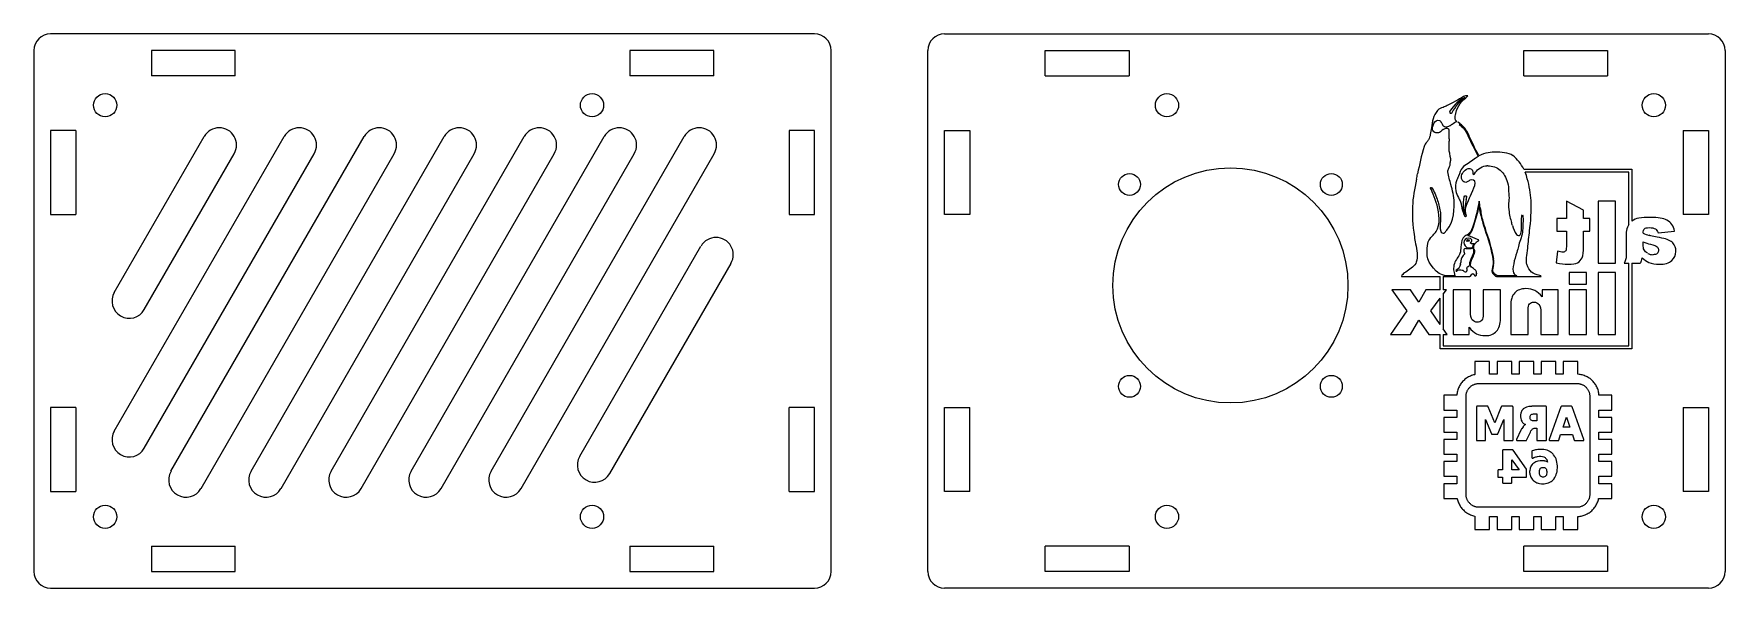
# Model space of a CAD drawing. Header units: millimetres. Extents: x -200 to 8, y -333 to -86.
# Drawn here: x -194 to 7.5, y -333 to -267 of the extents above; entities that cross this region are included whole.
import ezdxf

# ---------------------------------------------------------------- set-up
doc = ezdxf.new("R2010")
doc.units = ezdxf.units.MM
doc.layers.get('0').update_dxf_attribs({"lineweight": 25, "true_color": 0xffffff})
doc.layers.add('ENGRAVE', color=7, linetype='Continuous', true_color=0xffffff)

msp = doc.modelspace()

# ---------------------------------------------------------------- linework, layer by layer
for p, q in [((-101, -267), (-192, -267)), ((-85.5, -267), (5.5, -267)), ((-194, -269), (-194, -331)), ((-170, -269), (-180, -269)), ((-99, -331), (-99, -269)), ((-87.5, -331), (-87.5, -269)), ((-73.5, -269), (-63.5, -269)), ((-16.5, -269), (-6.5, -269)), ((7.5, -269), (7.5, -331)), ((-192, -278.5), (-192, -288.5)), ((-101, -288.5), (-101, -278.5)), ((-85.5, -288.5), (-85.5, -278.5)), ((5.5, -278.5), (5.5, -288.5)), ((-192, -311.5), (-192, -321.5)), ((-101, -321.5), (-101, -311.5)), ((-85.5, -321.5), (-85.5, -311.5)), ((5.5, -311.5), (5.5, -321.5)), ((-180, -331), (-170, -331)), ((-123, -331), (-113, -331)), ((-63.5, -331), (-73.5, -331)), ((-6.5, -331), (-16.5, -331)), ((-192, -333), (-101, -333)), ((5.5, -333), (-85.5, -333))]:
    msp.add_line(p, q)
at = {"lineweight": 5}
for p, q in [((-180, -269), (-180, -272)), ((-170, -272), (-170, -269)), ((-123, -269), (-123, -272)), ((-113, -269), (-123, -269)), ((-113, -272), (-113, -269)), ((-73.5, -272), (-73.5, -269)), ((-63.5, -269), (-63.5, -272)), ((-16.5, -272), (-16.5, -269)), ((-6.5, -269), (-6.5, -272)), ((-170, -272), (-180, -272)), ((-113, -272), (-123, -272)), ((-73.5, -272), (-63.5, -272)), ((-16.5, -272), (-6.5, -272)), ((-189, -278.5), (-192, -278.5)), ((-189, -278.5), (-189, -288.5)), ((-184.42, -297.78), (-173.7, -279.21)), ((-184.42, -314.29), (-164.17, -279.21)), ((-177.66, -319.08), (-154.64, -279.21)), ((-168.12, -319.08), (-145.1, -279.21)), ((-158.59, -319.08), (-135.57, -279.21)), ((-149.06, -319.08), (-126.04, -279.21)), ((-139.53, -319.08), (-116.51, -279.21)), ((-101, -278.5), (-104, -278.5)), ((-104, -278.5), (-104, -288.5)), ((-85.5, -278.5), (-82.5, -278.5)), ((-82.5, -278.5), (-82.5, -288.5)), ((2.5, -278.5), (2.5, -288.5)), ((2.5, -278.5), (5.5, -278.5)), ((-180.85, -299.84), (-170.13, -281.27)), ((-180.85, -316.35), (-160.59, -281.27)), ((-174.08, -321.15), (-151.06, -281.27)), ((-164.55, -321.15), (-141.53, -281.27)), ((-155.02, -321.15), (-132, -281.27)), ((-145.49, -321.15), (-122.46, -281.27)), ((-135.95, -321.15), (-112.93, -281.27)), ((-192, -288.5), (-189, -288.5)), ((-104, -288.5), (-101, -288.5)), ((-82.5, -288.5), (-85.5, -288.5)), ((5.5, -288.5), (2.5, -288.5)), ((-128.96, -317.3), (-114.52, -292.27)), ((-125.39, -319.36), (-110.94, -294.33)), ((-189, -311.5), (-192, -311.5)), ((-189, -311.5), (-189, -321.5)), ((-104, -321.5), (-104, -311.5)), ((-101, -311.5), (-104, -311.5)), ((-85.5, -311.5), (-82.5, -311.5)), ((-82.5, -321.5), (-82.5, -311.5)), ((2.5, -311.5), (2.5, -321.5)), ((2.5, -311.5), (5.5, -311.5)), ((-192, -321.5), (-189, -321.5)), ((-104, -321.5), (-101, -321.5)), ((-82.5, -321.5), (-85.5, -321.5)), ((5.5, -321.5), (2.5, -321.5)), ((-180, -328), (-170, -328)), ((-180, -328), (-180, -331)), ((-170, -331), (-170, -328)), ((-123, -328), (-113, -328)), ((-123, -328), (-123, -331)), ((-113, -331), (-113, -328)), ((-63.5, -328), (-73.5, -328)), ((-73.5, -331), (-73.5, -328)), ((-63.5, -328), (-63.5, -331)), ((-6.5, -328), (-16.5, -328)), ((-16.5, -331), (-16.5, -328)), ((-6.5, -328), (-6.5, -331))]:
    msp.add_line(p, q, dxfattribs=at)
at = {"color": 3, "lineweight": 5, "true_color": 0x00ff00}
for p, q in [((-16.49, -283.13), (-3.99, -283.13)), ((-3.99, -283.48), (-16.33, -283.48)), ((-3.99, -283.13), (-3.63, -283.13)), ((-3.99, -289.71), (-3.99, -283.48)), ((-3.63, -283.13), (-3.63, -283.48)), ((-3.63, -283.48), (-3.63, -289.3)), ((-31.07, -295.89), (-26.45, -295.89)), ((-26.45, -297.46), (-26.45, -295.89)), ((-26.09, -295.89), (-22.93, -295.89)), ((-26.09, -295.89), (-26.09, -297.46)), ((-4.54, -294.32), (-3.99, -294.32)), ((-3.99, -304.14), (-3.99, -294.32)), ((-3.63, -294.32), (-2.62, -294.32)), ((-3.63, -294.32), (-3.63, -304.14)), ((-29.98, -297.46), (-32.23, -297.46)), ((-32.23, -297.46), (-30.41, -300)), ((-28.99, -298.95), (-29.98, -297.46)), ((-28.15, -297.46), (-28.99, -298.95)), ((-26.45, -297.46), (-28.15, -297.46)), ((-25.71, -297.46), (-26.09, -297.46)), ((-26.09, -297.98), (-25.71, -297.46)), ((-26.09, -297.98), (-26.09, -302.11)), ((-30.41, -300), (-32.37, -302.81)), ((-27.55, -300), (-26.45, -298.47)), ((-26.45, -301.6), (-27.55, -300)), ((-26.45, -301.6), (-26.45, -298.47)), ((-29.98, -302.81), (-28.99, -301.08)), ((-28.99, -301.08), (-27.82, -302.81)), ((-25.61, -302.81), (-26.09, -302.11)), ((-32.37, -302.81), (-29.98, -302.81)), ((-27.82, -302.81), (-26.45, -302.81)), ((-26.45, -304.14), (-26.45, -302.81)), ((-26.45, -304.5), (-26.45, -304.14)), ((-26.09, -302.81), (-25.61, -302.81)), ((-26.09, -302.81), (-26.09, -304.14)), ((-26.09, -304.14), (-3.99, -304.14)), ((-3.63, -304.14), (-3.63, -304.5)), ((-26.09, -304.5), (-26.45, -304.5)), ((-3.99, -304.5), (-26.09, -304.5)), ((-3.63, -304.5), (-3.99, -304.5))]:
    msp.add_line(p, q, dxfattribs=at)
at = {"color": 3, "lineweight": 5, "true_color": 0x00ff00, "flags": 128}
for points in [[(-25.62, -275.55), (-25.62, -275.55)], [(-22.96, -279.25), (-22.96, -279.25)], [(-22.5, -280.47), (-22.5, -280.47)], [(-29.14, -283.66), (-29.14, -283.66)], [(-23.12, -282.42), (-23.12, -282.42)], [(-24.28, -286.48), (-24.28, -286.48)], [(-23.91, -287.5), (-23.91, -287.5)], [(-21.69, -287.72), (-21.69, -287.72), (-21.69, -287.72)], [(-11.42, -286.93), (-11.42, -288.97), (-12.55, -288.97), (-12.55, -290.48), (-11.42, -290.48), (-11.42, -292.37)], [(-9.37, -292.36), (-9.37, -290.48), (-8.61, -290.48), (-8.61, -288.97), (-9.37, -288.97), (-9.37, -287.99), (-11.42, -286.93)], [(-5.58, -286.93), (-7.64, -286.93), (-7.64, -294.32), (-5.58, -294.32), (-5.58, -286.93)], [(-22.4, -289.7), (-22.4, -289.7)], [(-17.96, -289.46), (-17.96, -289.46)], [(-22.86, -291.93), (-22.86, -291.87)], [(-4.29, -290.82), (-4.29, -293.18)], [(-2.28, -292.11), (-2.28, -291.78)], [(-0.5, -290.71), (1.47, -290.5)], [(-23.99, -292.37), (-23.99, -292.37)], [(-12.48, -292.86), (-12.63, -294.28)], [(-24.69, -295.8), (-25.8, -295.8)], [(-24.01, -294.23), (-24.01, -294.24)], [(-20.03, -295.68), (-20.03, -295.68), (-20.03, -295.68)], [(-19.61, -295.89), (-16.76, -295.89), (-14.44, -295.89)], [(-17.32, -295.8), (-19.58, -295.8)], [(-9.03, -295.41), (-11.09, -295.41), (-11.09, -296.81), (-9.03, -296.81), (-9.03, -295.41)], [(-5.58, -295.41), (-7.64, -295.41), (-7.64, -302.81), (-5.58, -302.81), (-5.58, -295.41)], [(-22.86, -300.03), (-22.86, -297.46), (-24.92, -297.46), (-24.92, -302.8)], [(-19.26, -300.86), (-19.26, -297.46), (-21.32, -297.46), (-21.32, -300.4)], [(-14.45, -300.24), (-14.45, -302.81), (-12.39, -302.81), (-12.39, -297.46)], [(-12.39, -297.46), (-14.3, -297.46), (-14.3, -298.33)], [(-9.03, -297.46), (-11.09, -297.46), (-11.09, -302.81), (-9.03, -302.81), (-9.03, -297.46)], [(-18.05, -299.41), (-18.05, -302.81), (-15.99, -302.81), (-15.99, -299.87)], [(-24.92, -302.8), (-23, -302.8), (-23, -301.94)]]:
    msp.add_lwpolyline(points, dxfattribs=at)
at = {"lineweight": 5}
for centre, radius in [((-185.5, -275.5), 1.38), ((-127.5, -275.5), 1.38), ((-59, -275.5), 1.38), ((-1, -275.5), 1.38), ((-51.44, -296.95), 14), ((-63.46, -284.93), 1.3), ((-39.42, -284.93), 1.3), ((-63.46, -308.97), 1.3), ((-39.42, -308.97), 1.3), ((-185.5, -324.5), 1.38), ((-127.5, -324.5), 1.38), ((-59, -324.5), 1.38), ((-1, -324.5), 1.38)]:
    msp.add_circle(centre, radius, dxfattribs=at)
for centre, start, end in [((-192, -269), 90, 180), ((-101, -269), 0, 90), ((-85.5, -269), 90, 180), ((5.5, -269), 0, 90), ((-192, -331), 180, 270), ((-101, -331), 270, 0), ((-85.5, -331), 180, 270), ((5.5, -331), 270, 0)]:
    msp.add_arc(centre, 2, start, end)
at = {"color": 3, "lineweight": 5, "true_color": 0x00ff00}
for centre, radius, start, end in [((-29.96, -271.14), 8.25, 305.6595, 306.6474), ((-38.58, -273.44), 14.31, 347.3047, 347.7664), ((-36.23, -294.7), 20.89, 55.1425, 55.3938), ((-18.8, -269.75), 9.55, 234.9208, 236.2655), ((-23.76, -279.07), 1.35, 101.2557, 108.5661), ((-33.49, -261.3), 18.61, 293.33, 293.494), ((-31.05, -278.54), 5.72, 353.0835, 353.475), ((-29.14, -279.45), 3.77, 2.2099, 3.3606), ((-61.73, -278.94), 36.36, 359.131, 359.4148), ((-12.83, -279.7), 12.55, 179.0202, 179.6901), ((-42.73, -279.5), 17.37, 358.1338, 359.7273), ((-19, -280.8), 6.48, 169.1675, 169.6127), ((-34.34, -284.38), 12.49, 24.2536, 25.591), ((-20.59, -282.21), 4.64, 174.9459, 179.0417), ((-20.85, -285.31), 4.88, 26.6052, 51.5408), ((-222.62, -244.86), 197.33, 348.4671, 348.6597), ((-20.71, -283.44), 0.762, 103.0253, 103.9185), ((-20.79, -284.55), 1.85, 89.9647, 93.2314), ((-20.85, -285.31), 4.88, 12.2246, 22.0212), ((-22.34, -285.05), 0.00126, 322.1676, 352.5927), ((-22.34, -285.05), 0.00271, 316.8863, 336.605), ((-27.69, -287.71), 12.11, 4.0539, 16.4389), ((-26.9, -288.97), 3.27, 13.3653, 17.9704), ((-47.3, -281.87), 24.44, 348.5332, 349.1326), ((-52.71, -292.29), 31.36, 8.3744, 9.8187), ((10.07, -283.05), 32.1, 188.3805, 189.769), ((-41.57, -296.65), 24.69, 16.0603, 16.9485), ((-2.62, -290.55), 1.6, 148.491, 160.9756), ((-2.62, -290.55), 1.6, 96.079, 129.1217), ((-25.49, -288.92), 4.42, 318.083, 319.738), ((-121.4, -509.47), 239.58, 65.4613, 65.4858), ((-390.47, -245.58), 377.35, 353.1338, 353.1619), ((0.32, -284.21), 7.04, 248.3015, 254.5564), ((0.92, -282.72), 9.61, 250.5246, 256.0449), ((-23.52, -293.61), 0.305, 114.4566, 132.5449), ((-22.82, -294.17), 2.76, 352.5943, 7.4057), ((-1.1, -292.01), 1.29, 240.661, 270.3317), ((-29.92, -293.59), 5.95, 351.509, 353.7724), ((-20.41, -295.48), 1.71, 180.4006, 182.5486), ((-23.34, -299.14), 4.79, 46.2715, 48.5276), ((-22.1, -294.19), 2.05, 345.6199, 350.4379)]:
    msp.add_arc(centre, radius, start, end, dxfattribs=at)
at = {"lineweight": 5}
for centre, start, end in [((-171.91, -280.24), 330, 150), ((-162.38, -280.24), 330, 150), ((-152.85, -280.24), 330, 150), ((-143.32, -280.24), 330, 150), ((-133.78, -280.24), 330, 150), ((-124.25, -280.24), 330, 150), ((-114.72, -280.24), 330, 150), ((-112.73, -293.3), 330, 150), ((-182.63, -298.81), 150, 330), ((-182.63, -315.32), 150, 330), ((-127.18, -318.33), 150, 330), ((-175.87, -320.11), 150, 330), ((-166.34, -320.11), 150, 330), ((-156.8, -320.11), 150, 330), ((-147.27, -320.11), 150, 330), ((-137.74, -320.11), 150, 330)]:
    msp.add_arc(centre, 2.06, start, end, dxfattribs=at)
at = {"color": 3, "lineweight": 5, "true_color": 0x00ff00}
for points in [[(-26.1, -275.75), (-26.35, -275.84), (-26.6, -275.92), (-26.76, -276.11)], [(-25.62, -275.55), (-25.76, -275.64), (-25.93, -275.69), (-26.1, -275.75)], [(-23.67, -274.46), (-24.32, -274.87), (-24.97, -275.21), (-25.62, -275.55)], [(-23.51, -274.56), (-24.16, -274.84), (-24.78, -275.46), (-25.31, -276.2)], [(-25.03, -276.35), (-24.69, -275.83), (-24.04, -274.84), (-23.51, -274.56)], [(-24.6, -276.48), (-24.38, -275.55), (-23.88, -274.93), (-23.14, -274.4)], [(-23.14, -274.4), (-23.3, -274.31), (-23.58, -274.4), (-23.67, -274.46)], [(-26.76, -276.11), (-27.31, -276.74), (-27.41, -277.45), (-27.5, -278.18)], [(-27.35, -278.46), (-27.45, -278.18), (-27.17, -277.07), (-26.55, -277.31)], [(-26.55, -277.31), (-26.41, -277.37), (-26.34, -277.51), (-26.26, -277.65)], [(-26.26, -277.65), (-26.21, -277.76), (-26.15, -277.88), (-26.05, -277.96)], [(-26.05, -277.96), (-25.93, -278.06), (-25.8, -278.09), (-25.65, -278.06)], [(-25.65, -278.06), (-25.5, -278.06), (-25.31, -277.96), (-25.15, -277.84)], [(-25.31, -276.2), (-25.4, -276.38), (-25.19, -276.57), (-25.03, -276.35)], [(-25.04, -277.76), (-24.86, -277.62), (-24.68, -277.49), (-24.47, -277.44)], [(-24.47, -277.44), (-24.76, -277.22), (-24.7, -276.94), (-24.62, -276.59)], [(-24.1, -277.69), (-24.22, -277.59), (-24.32, -277.53), (-24.36, -277.51)], [(-24.19, -277.79), (-23.76, -278.14), (-23.38, -278.5), (-23.14, -279.11)], [(-23.08, -278.99), (-23.32, -278.42), (-23.72, -278), (-24.02, -277.75)], [(-28.05, -279.88), (-28.19, -280.06), (-28.34, -280.25), (-28.38, -280.41)], [(-27.85, -279.6), (-27.89, -279.68), (-27.97, -279.78), (-28.05, -279.88)], [(-27.63, -278.99), (-27.66, -279.17), (-27.76, -279.45), (-27.85, -279.6)], [(-27.5, -278.18), (-27.54, -278.45), (-27.57, -278.72), (-27.63, -278.99)], [(-26.98, -278.77), (-27.14, -278.74), (-27.29, -278.61), (-27.35, -278.46)], [(-26.52, -278.74), (-26.67, -278.8), (-26.83, -278.83), (-26.98, -278.77)], [(-26.33, -278.57), (-26.39, -278.63), (-26.45, -278.7), (-26.52, -278.74)], [(-26.11, -278.4), (-26.2, -278.43), (-26.26, -278.5), (-26.33, -278.57)], [(-25.43, -278.34), (-25.58, -278.16), (-25.85, -278.28), (-26.07, -278.38)], [(-25.37, -279.19), (-25.37, -278.84), (-25.37, -278.41), (-25.43, -278.34)], [(-25.37, -280.87), (-25.39, -280.61), (-25.38, -280.34), (-25.37, -280.07)], [(-23.14, -279.11), (-22.96, -279.58), (-22.73, -280.02), (-22.5, -280.47)], [(-21.84, -281.52), (-22.32, -280.63), (-22.75, -279.71), (-22.96, -279.25)], [(-28.38, -280.41), (-28.71, -281.53), (-28.92, -282.55), (-29.14, -283.66)], [(-25.29, -281.34), (-25.33, -281.16), (-25.37, -280.98), (-25.37, -280.87)], [(-25.22, -281.8), (-25.22, -281.69), (-25.26, -281.52), (-25.29, -281.34)], [(-22.37, -281.9), (-22.68, -282.14), (-22.92, -282.29), (-23.12, -282.42)], [(-22.5, -280.47), (-22.3, -280.84), (-22.1, -281.22), (-21.93, -281.62)], [(-21.93, -281.62), (-22.09, -281.71), (-22.24, -281.8), (-22.37, -281.9)], [(-19.83, -281.09), (-20.35, -281.09), (-21.1, -281.12), (-21.84, -281.52)], [(-17.82, -281.49), (-18.28, -281.15), (-19.27, -281.09), (-19.83, -281.09)], [(-25.53, -283.44), (-25.56, -283.28), (-25.48, -283.13), (-25.41, -282.98)], [(-25.18, -284.94), (-25.31, -284.45), (-25.45, -283.95), (-25.53, -283.44)], [(-25.41, -282.98), (-25.35, -282.87), (-25.29, -282.76), (-25.28, -282.64)], [(-25.28, -282.64), (-25.24, -282.41), (-25.24, -282.28), (-25.23, -282.13)], [(-24.27, -283.93), (-24.36, -284.15), (-24.44, -284.34), (-24.47, -284.4)], [(-23.85, -282.98), (-23.97, -283.15), (-24.14, -283.58), (-24.27, -283.93)], [(-23.85, -284.4), (-24.01, -283.94), (-23.85, -283.54), (-23.48, -283.23)], [(-23.12, -282.42), (-23.39, -282.58), (-23.61, -282.72), (-23.85, -282.98)], [(-23.48, -283.23), (-23.27, -283.04), (-22.99, -282.95), (-22.71, -283.13)], [(-22.71, -283.13), (-22.65, -283.2), (-22.55, -283.38), (-22.55, -283.48)], [(-22.55, -283.48), (-22.62, -283.88), (-22.4, -283.75), (-22.24, -283.48)], [(-22.24, -283.48), (-22.03, -283.13), (-21.32, -282.64), (-20.88, -282.7)], [(-20.79, -282.7), (-20.26, -282.76), (-19.67, -282.86), (-19.3, -283.23)], [(-19.3, -283.23), (-18.84, -283.63), (-18.65, -284.06), (-18.43, -284.71)], [(-29.27, -284.31), (-29.8, -286.7), (-29.95, -288.28), (-29.52, -291.15)], [(-27.6, -285.4), (-27.66, -285.3), (-27.51, -285.21), (-27.45, -285.33)], [(-26.83, -287.41), (-27.04, -286.54), (-27.57, -285.4), (-27.6, -285.4)], [(-27.45, -285.33), (-27.2, -285.61), (-26.89, -286.48), (-26.76, -286.85)], [(-24.78, -287.07), (-24.8, -286.34), (-24.99, -285.64), (-25.18, -284.94)], [(-24.47, -284.4), (-24.63, -284.84), (-24.69, -285.27), (-24.6, -285.7)], [(-24.6, -285.7), (-24.54, -285.98), (-24.41, -286.23), (-24.28, -286.48)], [(-23.39, -284.68), (-23.51, -284.71), (-23.79, -284.62), (-23.85, -284.4)], [(-23, -284.49), (-23.08, -284.56), (-23.17, -284.63), (-23.39, -284.68)], [(-22.77, -284.37), (-22.88, -284.39), (-22.94, -284.43), (-23, -284.49)], [(-22.86, -286.29), (-22.71, -286.01), (-22.43, -285.33), (-22.34, -285.05)], [(-22.34, -285.05), (-22.21, -284.68), (-22.31, -284.34), (-22.77, -284.37)], [(-18.43, -284.71), (-18.32, -285.07), (-18.31, -285.35), (-18.31, -285.6)], [(-18.31, -285.6), (-18.3, -285.73), (-18.3, -285.86), (-18.28, -285.98)], [(-18.28, -285.98), (-18.23, -286.4), (-18.26, -286.68), (-18.28, -286.96)], [(-26.95, -290.54), (-26.36, -289.7), (-26.58, -288.34), (-26.83, -287.41)], [(-26.76, -286.85), (-26.61, -287.31), (-26.49, -287.84), (-26.42, -288.31)], [(-25.99, -290.72), (-24.97, -289.92), (-24.75, -288.28), (-24.78, -287.07)], [(-24.28, -286.48), (-24.19, -286.66), (-24.1, -286.83), (-24.04, -287.01)], [(-24.04, -287.01), (-23.99, -287.14), (-23.95, -287.32), (-23.91, -287.5)], [(-23.91, -287.5), (-23.87, -287.67), (-23.84, -287.83), (-23.79, -287.97)], [(-23.45, -288.58), (-23.73, -287.93), (-23.76, -287.28), (-23.58, -286.42)], [(-23.35, -286.73), (-23.47, -287.34), (-23.61, -288.07), (-23.45, -288.58)], [(-23.58, -286.42), (-23.51, -286.2), (-23.23, -286.26), (-23.3, -286.48)], [(-23.36, -288.55), (-23.45, -288.37), (-23.48, -287.87), (-23.36, -287.53)], [(-23.36, -287.53), (-23.2, -287.07), (-22.99, -286.57), (-22.86, -286.29)], [(-21.81, -286.94), (-22, -287.93), (-22.24, -288.96), (-22.58, -289.95)], [(-22.4, -289.7), (-22.18, -288.98), (-21.96, -288.27), (-21.81, -287.53)], [(-21.81, -287.53), (-21.78, -287.84), (-21.75, -288.12), (-21.69, -288.34)], [(-18.28, -286.96), (-18.3, -287.24), (-18.33, -287.52), (-18.28, -287.93)], [(-18.28, -287.93), (-18.21, -288.63), (-18.09, -289), (-17.96, -289.46)], [(-15.8, -290.5), (-15.68, -289.33), (-15.55, -288.03), (-15.62, -286.85)], [(-26.43, -289.3), (-26.45, -289.71), (-26.48, -290.12), (-26.39, -290.5)], [(-26.42, -288.31), (-26.38, -288.63), (-26.4, -288.97), (-26.43, -289.3)], [(-23.72, -288.22), (-23.68, -288.37), (-23.65, -288.51), (-23.54, -288.68)], [(-23.54, -288.68), (-23.42, -288.8), (-23.27, -288.71), (-23.36, -288.55)], [(-23.17, -291.03), (-22.83, -290.85), (-22.62, -290.44), (-22.4, -289.7)], [(-22.58, -289.95), (-22.62, -290.07), (-22.68, -290.19), (-22.74, -290.32)], [(-21.69, -288.34), (-21.51, -289.14), (-21.26, -289.93), (-21, -290.71)], [(-21.07, -290.19), (-21.25, -289.64), (-21.41, -289.08), (-21.56, -288.49)], [(-17.85, -289.82), (-17.72, -290.19), (-17.6, -290.57), (-17.35, -290.88)], [(-16.92, -290.94), (-16.73, -290.54), (-16.74, -289.88), (-16.75, -289.33)], [(-16.75, -289.33), (-16.75, -289.06), (-16.75, -288.82), (-16.73, -288.65)], [(-16.73, -288.65), (-16.67, -288.52), (-16.61, -288.55), (-16.61, -288.65)], [(-16.61, -288.65), (-16.55, -288.96), (-16.61, -290.19), (-16.64, -290.6)], [(-4.13, -290.03), (-4.24, -290.3), (-4.29, -290.57), (-4.29, -290.82)], [(-1.3, -288.85), (-1.92, -288.85), (-2.41, -288.89), (-2.79, -288.95)], [(-2.13, -290.22), (-2.02, -290.12), (-1.84, -290.07), (-1.57, -290.07)], [(-1.57, -290.07), (-1.24, -290.07), (-0.98, -290.13), (-0.81, -290.23)], [(-0.23, -288.94), (-0.56, -288.88), (-0.92, -288.85), (-1.3, -288.85)], [(0.54, -289.18), (0.35, -289.08), (0.1, -288.99), (-0.23, -288.94)], [(1.15, -289.69), (1.01, -289.5), (0.81, -289.32), (0.54, -289.18)], [(1.47, -290.5), (1.39, -290.16), (1.29, -289.89), (1.15, -289.69)], [(-29.52, -291.15), (-29.49, -291.42), (-29.43, -291.71), (-29.38, -291.99)], [(-29.38, -291.99), (-29.23, -292.75), (-29.08, -293.54), (-29.3, -294.19)], [(-28, -293.45), (-28.07, -293.14), (-27.97, -291.9), (-27.82, -291.62)], [(-27.82, -291.62), (-27.66, -291.36), (-27.47, -291.15), (-27.3, -290.97)], [(-27.3, -290.97), (-27.16, -290.81), (-27.03, -290.67), (-26.95, -290.54)], [(-26.39, -290.5), (-26.36, -290.66), (-26.11, -290.81), (-25.99, -290.72)], [(-23.76, -291.37), (-23.94, -291.68), (-23.96, -292.02), (-23.99, -292.37)], [(-23.39, -291.03), (-23.54, -291.12), (-23.7, -291.25), (-23.76, -291.37)], [(-23.61, -291.65), (-23.7, -291.9), (-23.54, -292.21), (-23.33, -292.39)], [(-22.86, -291.37), (-23.17, -291.28), (-23.51, -291.37), (-23.61, -291.65)], [(-22.74, -290.32), (-22.89, -290.69), (-23.02, -290.81), (-23.39, -291.03)], [(-23.14, -291.53), (-23.23, -291.53), (-23.36, -291.65), (-23.33, -291.68)], [(-23.33, -291.68), (-23.27, -291.74), (-23.23, -291.65), (-23.11, -291.65)], [(-23.08, -291.06), (-23.11, -291.03), (-23.14, -291.03), (-23.17, -291.03)], [(-22.93, -291.62), (-22.93, -291.56), (-23.02, -291.53), (-23.14, -291.53)], [(-23.11, -291.65), (-23.02, -291.65), (-22.93, -291.68), (-22.93, -291.62)], [(-22, -291.48), (-22.33, -291.33), (-22.8, -291.12), (-23.08, -291.06)], [(-22.74, -291.77), (-22.62, -291.65), (-22.68, -291.4), (-22.86, -291.37)], [(-22.86, -291.87), (-22.83, -291.84), (-22.74, -291.77), (-22.74, -291.77)], [(-22.57, -291.99), (-22.66, -291.99), (-22.8, -292), (-22.86, -291.93)], [(-22.46, -292.73), (-22.55, -292.52), (-22.62, -292.24), (-22.46, -292.02)], [(-22.46, -292.02), (-22.43, -291.98), (-22.49, -291.98), (-22.57, -291.99)], [(-22.46, -292.36), (-22.46, -292.16), (-22.33, -292.02), (-22.2, -291.87)], [(-22.12, -291.77), (-22.06, -291.71), (-22, -291.68), (-21.9, -291.65)], [(-21.9, -291.65), (-21.84, -291.65), (-21.84, -291.56), (-21.9, -291.53)], [(-20.08, -293.82), (-20.26, -292.58), (-20.66, -291.37), (-21.07, -290.19)], [(-21, -290.71), (-20.66, -291.74), (-20.33, -292.76), (-20.17, -293.85)], [(-17.35, -290.88), (-17.26, -291), (-16.98, -291.09), (-16.92, -290.94)], [(-16.9, -291.54), (-16.99, -291.8), (-17.08, -292.06), (-17.13, -292.33)], [(-16.64, -290.6), (-16.69, -290.92), (-16.79, -291.23), (-16.9, -291.54)], [(-16.05, -292.8), (-15.99, -292.08), (-15.91, -291.4), (-15.82, -290.69)], [(-2.28, -290.75), (-2.28, -290.5), (-2.23, -290.32), (-2.13, -290.22)], [(-2.16, -292.73), (-2.24, -292.57), (-2.28, -292.36), (-2.28, -292.11)], [(-0.05, -291.32), (-0.83, -291.16), (-1.33, -291.05), (-1.56, -290.99)], [(-1.4, -292.05), (-0.98, -292.16), (-0.71, -292.27), (-0.6, -292.37)], [(-0.81, -290.23), (-0.68, -290.32), (-0.58, -290.48), (-0.5, -290.71)], [(1.27, -291.9), (1.03, -291.64), (0.59, -291.44), (-0.05, -291.32)], [(1.63, -292.9), (1.63, -292.5), (1.51, -292.16), (1.27, -291.9)], [(-29.3, -294.19), (-29.43, -294.59), (-29.96, -294.96), (-30.4, -295.26)], [(-25.8, -295.8), (-26.83, -295.71), (-27.88, -294.31), (-28, -293.45)], [(-24.42, -293.71), (-24.55, -293.91), (-24.69, -294.12), (-24.75, -294.34)], [(-24.1, -293.14), (-24.18, -293.34), (-24.3, -293.53), (-24.42, -293.71)], [(-23.99, -292.37), (-24.01, -292.63), (-24.02, -292.89), (-24.1, -293.14)], [(-23.73, -293.38), (-23.95, -293.73), (-23.98, -293.96), (-24.01, -294.23)], [(-23.54, -293.23), (-23.56, -293.29), (-23.61, -293.31), (-23.65, -293.33)], [(-23.54, -292.58), (-23.61, -292.61), (-23.64, -292.73), (-23.64, -292.8)], [(-23.64, -292.8), (-23.64, -292.88), (-23.61, -292.96), (-23.59, -293.04)], [(-23.59, -293.04), (-23.57, -293.11), (-23.54, -293.17), (-23.54, -293.23)], [(-23.36, -292.59), (-23.43, -292.57), (-23.49, -292.56), (-23.54, -292.58)], [(-23.2, -292.61), (-23.26, -292.61), (-23.31, -292.6), (-23.36, -292.59)], [(-23.33, -292.39), (-23.2, -292.52), (-23.02, -292.49), (-22.88, -292.47)], [(-22.68, -292.55), (-22.8, -292.61), (-23.02, -292.61), (-23.2, -292.61)], [(-22.93, -294.47), (-22.93, -294.16), (-22.79, -293.87), (-22.67, -293.58)], [(-22.88, -292.47), (-22.81, -292.45), (-22.75, -292.45), (-22.71, -292.46)], [(-22.83, -294.5), (-22.83, -294.2), (-22.7, -293.91), (-22.57, -293.62)], [(-22.71, -292.46), (-22.65, -292.49), (-22.65, -292.52), (-22.68, -292.55)], [(-22.67, -293.58), (-22.59, -293.4), (-22.51, -293.22), (-22.46, -293.04)], [(-22.57, -293.62), (-22.47, -293.4), (-22.38, -293.19), (-22.34, -292.98)], [(-22.39, -292.67), (-22.42, -292.59), (-22.46, -292.5), (-22.46, -292.36)], [(-22.46, -293.04), (-22.43, -292.92), (-22.43, -292.86), (-22.46, -292.73)], [(-22.34, -292.98), (-22.32, -292.85), (-22.35, -292.77), (-22.39, -292.67)], [(-20.17, -293.85), (-20.11, -294.2), (-20.18, -294.51), (-20.23, -294.78)], [(-17.33, -293.02), (-17.58, -293.86), (-17.93, -295.02), (-17.72, -295.46)], [(-17.13, -292.33), (-17.17, -292.5), (-17.25, -292.75), (-17.33, -293.02)], [(-16.14, -294.44), (-16.17, -294.28), (-16.21, -293.63), (-16.05, -292.8)], [(-11.84, -292.99), (-11.99, -292.99), (-12.21, -292.95), (-12.48, -292.86)], [(-11.49, -292.82), (-11.56, -292.93), (-11.67, -292.99), (-11.84, -292.99)], [(-11.42, -292.37), (-11.42, -292.6), (-11.44, -292.75), (-11.49, -292.82)], [(-10.08, -294.25), (-9.84, -294.12), (-9.66, -293.92), (-9.54, -293.65)], [(-9.54, -293.65), (-9.42, -293.38), (-9.37, -292.95), (-9.37, -292.36)], [(-4.33, -293.77), (-4.37, -293.92), (-4.44, -294.1), (-4.54, -294.32)], [(-4.29, -293.18), (-4.29, -293.43), (-4.3, -293.63), (-4.33, -293.77)], [(-2.62, -294.32), (-2.54, -294.18), (-2.49, -294.08), (-2.47, -294.01)], [(-2.47, -294.01), (-2.45, -293.93), (-2.42, -293.82), (-2.4, -293.66)], [(-2.4, -293.66), (-2.13, -293.92), (-1.86, -294.11), (-1.6, -294.22)], [(-1.74, -293.13), (-1.94, -293.02), (-2.08, -292.89), (-2.16, -292.73)], [(-0.6, -293.15), (-0.71, -293.25), (-0.88, -293.3), (-1.1, -293.3)], [(-0.6, -292.37), (-0.49, -292.48), (-0.43, -292.61), (-0.43, -292.75)], [(-0.43, -292.75), (-0.43, -292.91), (-0.49, -293.04), (-0.6, -293.15)], [(-0.33, -294.44), (0.31, -294.44), (0.8, -294.29), (1.13, -294)], [(1.13, -294), (1.46, -293.7), (1.63, -293.34), (1.63, -292.9)], [(-30.91, -295.64), (-30.98, -295.68), (-31.04, -295.8), (-31.07, -295.89)], [(-30.4, -295.26), (-30.6, -295.4), (-30.79, -295.53), (-30.91, -295.64)], [(-24.75, -294.34), (-24.94, -294.9), (-24.84, -295.27), (-24.69, -295.8)], [(-24.44, -295.06), (-24.52, -295.12), (-24.58, -295.17), (-24.57, -295.21)], [(-24.57, -295.21), (-24.57, -295.24), (-24.54, -295.27), (-24.47, -295.24)], [(-24.47, -295.24), (-24.32, -295.09), (-24.04, -295.09), (-23.82, -295.12)], [(-24.04, -294.47), (-24.08, -294.78), (-24.29, -294.95), (-24.44, -295.06)], [(-23.82, -295.12), (-23.76, -295.12), (-23.71, -295.16), (-23.66, -295.22)], [(-23.66, -295.22), (-23.61, -295.27), (-23.56, -295.32), (-23.48, -295.34)], [(-23.48, -295.34), (-23.42, -295.37), (-23.3, -295.34), (-23.27, -295.24)], [(-23.25, -295.01), (-23.27, -294.92), (-23.28, -294.84), (-23.23, -294.78)], [(-23.27, -295.24), (-23.22, -295.18), (-23.23, -295.1), (-23.25, -295.01)], [(-23.23, -294.78), (-23.21, -294.74), (-23.17, -294.72), (-23.12, -294.69)], [(-23.12, -294.69), (-23.03, -294.64), (-22.93, -294.59), (-22.93, -294.47)], [(-22.93, -295.89), (-22.83, -295.89), (-22.8, -295.82), (-22.75, -295.74)], [(-22.5, -294.95), (-22.66, -294.84), (-22.81, -294.75), (-22.83, -294.5)], [(-22.75, -295.74), (-22.71, -295.66), (-22.66, -295.57), (-22.55, -295.55)], [(-22.55, -295.55), (-22.48, -295.55), (-22.43, -295.63), (-22.39, -295.7)], [(-22.21, -295.18), (-22.29, -295.07), (-22.4, -295.01), (-22.5, -294.95)], [(-22.39, -295.7), (-22.34, -295.77), (-22.29, -295.85), (-22.21, -295.83)], [(-22.12, -295.49), (-22.12, -295.37), (-22.15, -295.27), (-22.21, -295.18)], [(-22.21, -295.83), (-22.11, -295.83), (-22.11, -295.68), (-22.12, -295.55)], [(-20.23, -294.78), (-20.3, -295.11), (-20.36, -295.37), (-20.17, -295.55)], [(-20.08, -295.46), (-20.25, -295.26), (-20.17, -294.94), (-20.11, -294.7)], [(-19.58, -295.8), (-19.8, -295.77), (-19.86, -295.71), (-20.08, -295.46)], [(-20.03, -295.68), (-19.89, -295.82), (-19.81, -295.89), (-19.61, -295.89)], [(-17.72, -295.46), (-17.63, -295.61), (-17.48, -295.74), (-17.32, -295.8)], [(-14.6, -295.77), (-15.43, -295.61), (-15.86, -295.3), (-16.14, -294.44)], [(-14.44, -295.89), (-14.41, -295.83), (-14.47, -295.77), (-14.6, -295.77)], [(-12.63, -294.28), (-12.12, -294.39), (-11.65, -294.44), (-11.21, -294.44)], [(-11.21, -294.44), (-10.7, -294.44), (-10.32, -294.38), (-10.08, -294.25)], [(-1.6, -294.22), (-1.23, -294.37), (-0.81, -294.44), (-0.33, -294.44)], [(-17.57, -297.84), (-17.89, -298.18), (-18.05, -298.7), (-18.05, -299.41)], [(-16.24, -297.34), (-16.8, -297.34), (-17.25, -297.5), (-17.57, -297.84)], [(-15.17, -297.57), (-15.46, -297.41), (-15.82, -297.34), (-16.24, -297.34)], [(-14.3, -298.33), (-14.59, -297.97), (-14.88, -297.72), (-15.17, -297.57)], [(-22.63, -301.04), (-22.78, -300.86), (-22.86, -300.52), (-22.86, -300.03)], [(-15.99, -299.87), (-15.99, -299.53), (-15.93, -299.3), (-15.8, -299.16)], [(-15.8, -299.16), (-15.68, -299.02), (-15.51, -298.95), (-15.28, -298.95)], [(-15.28, -298.95), (-15.03, -298.95), (-14.83, -299.04), (-14.68, -299.23)], [(-14.68, -299.23), (-14.52, -299.42), (-14.45, -299.75), (-14.45, -300.24)], [(-23, -301.94), (-22.71, -302.3), (-22.43, -302.55), (-22.14, -302.7)], [(-22.03, -301.33), (-22.27, -301.33), (-22.47, -301.23), (-22.63, -301.04)], [(-21.5, -301.11), (-21.63, -301.26), (-21.8, -301.33), (-22.03, -301.33)], [(-21.32, -300.4), (-21.32, -300.74), (-21.38, -300.97), (-21.5, -301.11)], [(-19.74, -302.42), (-19.42, -302.08), (-19.26, -301.56), (-19.26, -300.86)], [(-22.14, -302.7), (-21.85, -302.85), (-21.49, -302.93), (-21.07, -302.93)], [(-21.07, -302.93), (-20.5, -302.93), (-20.06, -302.76), (-19.74, -302.42)]]:
    msp.add_open_spline(points, degree=3, dxfattribs=at)
at = {"layer": 'ENGRAVE', "color": 3, "true_color": 0x00ff00}
for points in [[(-9.78, -307.56), (-9.91, -307.55), (-10.04, -307.54), (-10.04, -306), (-11.79, -306), (-11.79, -307.54), (-12.67, -307.54), (-12.67, -306), (-14.42, -306), (-14.42, -307.54), (-15.3, -307.54), (-15.3, -306), (-17.05, -306), (-17.05, -307.54), (-17.93, -307.54), (-17.93, -306), (-19.68, -306), (-19.68, -307.54), (-20.56, -307.54), (-20.56, -306), (-22.32, -306), (-22.32, -307.58), (-22.35, -307.59), (-22.47, -307.61), (-22.6, -307.65), (-22.72, -307.69), (-22.84, -307.74), (-22.96, -307.79), (-23.07, -307.85), (-23.19, -307.91), (-23.3, -307.98), (-23.4, -308.05), (-23.5, -308.13), (-23.6, -308.22), (-23.69, -308.31), (-23.78, -308.4), (-23.87, -308.5), (-23.95, -308.6), (-24.02, -308.7), (-24.09, -308.81), (-24.15, -308.93), (-24.21, -309.04), (-24.26, -309.16), (-24.31, -309.28), (-24.35, -309.4), (-24.39, -309.53), (-24.41, -309.65), (-24.44, -309.78), (-24.45, -309.91), (-24.46, -310.04), (-26, -310.04), (-26, -311.79), (-24.46, -311.79), (-24.46, -312.67), (-26, -312.67), (-26, -314.42), (-24.46, -314.42), (-24.46, -315.3), (-26, -315.3), (-26, -317.05), (-24.46, -317.05), (-24.46, -317.93), (-26, -317.93), (-26, -319.68), (-24.46, -319.68), (-24.46, -320.56), (-26, -320.56), (-26, -322.32), (-24.42, -322.32), (-24.41, -322.35), (-24.39, -322.47), (-24.35, -322.6), (-24.31, -322.72), (-24.26, -322.84), (-24.21, -322.96), (-24.15, -323.07), (-24.09, -323.19), (-24.02, -323.3), (-23.95, -323.4), (-23.87, -323.5), (-23.78, -323.6), (-23.69, -323.69), (-23.6, -323.78), (-23.5, -323.87), (-23.4, -323.95), (-23.3, -324.02), (-23.19, -324.09), (-23.07, -324.15), (-22.96, -324.21), (-22.84, -324.26), (-22.72, -324.31), (-22.6, -324.35), (-22.47, -324.39), (-22.35, -324.41), (-22.32, -324.42), (-22.32, -326), (-20.56, -326), (-20.56, -324.46), (-19.68, -324.46), (-19.68, -326), (-17.93, -326), (-17.93, -324.46), (-17.05, -324.46), (-17.05, -326), (-15.3, -326), (-15.3, -324.46), (-14.42, -324.46), (-14.42, -326), (-12.67, -326), (-12.67, -324.46), (-11.79, -324.46), (-11.79, -326), (-10.04, -326), (-10.04, -324.46), (-9.91, -324.45), (-9.78, -324.44), (-9.65, -324.41), (-9.53, -324.39), (-9.4, -324.35), (-9.28, -324.31), (-9.16, -324.26), (-9.04, -324.21), (-8.93, -324.15), (-8.81, -324.09), (-8.7, -324.02), (-8.6, -323.95), (-8.5, -323.87), (-8.4, -323.78), (-8.31, -323.69), (-8.22, -323.6), (-8.13, -323.5), (-8.05, -323.4), (-7.98, -323.3), (-7.91, -323.19), (-7.85, -323.07), (-7.79, -322.96), (-7.74, -322.84), (-7.69, -322.72), (-7.65, -322.6), (-7.61, -322.47), (-7.59, -322.35), (-7.58, -322.32), (-6, -322.32), (-6, -320.56), (-7.54, -320.56), (-7.54, -319.68), (-6, -319.68), (-6, -317.93), (-7.54, -317.93), (-7.54, -317.05), (-6, -317.05), (-6, -315.3), (-7.54, -315.3), (-7.54, -314.42), (-6, -314.42), (-6, -312.67), (-7.54, -312.67), (-7.54, -311.79), (-6, -311.79), (-6, -310.04), (-7.54, -310.04), (-7.55, -309.91), (-7.56, -309.78), (-7.59, -309.65), (-7.61, -309.53), (-7.65, -309.4), (-7.69, -309.28), (-7.74, -309.16), (-7.79, -309.04), (-7.85, -308.93), (-7.91, -308.81), (-7.98, -308.7), (-8.05, -308.6), (-8.13, -308.5), (-8.22, -308.4), (-8.31, -308.31), (-8.4, -308.22), (-8.5, -308.13), (-8.6, -308.05), (-8.7, -307.98), (-8.81, -307.91), (-8.93, -307.85), (-9.04, -307.79), (-9.16, -307.74), (-9.28, -307.69), (-9.4, -307.65), (-9.53, -307.61), (-9.65, -307.59)], [(-22.28, -308.7), (-22.21, -308.68), (-22.13, -308.66), (-22.06, -308.65), (-21.98, -308.64), (-21.91, -308.63), (-21.83, -308.63), (-10.17, -308.63), (-10.09, -308.63), (-10.02, -308.64), (-9.94, -308.65), (-9.87, -308.66), (-9.79, -308.68), (-9.72, -308.7), (-9.65, -308.72), (-9.58, -308.75), (-9.51, -308.78), (-9.44, -308.81), (-9.38, -308.85), (-9.31, -308.89), (-9.25, -308.93), (-9.19, -308.98), (-9.14, -309.03), (-9.08, -309.08), (-9.03, -309.14), (-8.98, -309.19), (-8.93, -309.25), (-8.89, -309.31), (-8.85, -309.38), (-8.81, -309.44), (-8.78, -309.51), (-8.75, -309.58), (-8.72, -309.65), (-8.7, -309.72), (-8.68, -309.79), (-8.66, -309.87), (-8.65, -309.94), (-8.64, -310.02), (-8.63, -310.09), (-8.63, -310.17), (-8.63, -321.83), (-8.63, -321.91), (-8.64, -321.98), (-8.65, -322.06), (-8.66, -322.13), (-8.68, -322.21), (-8.7, -322.28), (-8.72, -322.35), (-8.75, -322.42), (-8.78, -322.49), (-8.81, -322.56), (-8.85, -322.62), (-8.89, -322.69), (-8.93, -322.75), (-8.98, -322.81), (-9.03, -322.86), (-9.08, -322.92), (-9.14, -322.97), (-9.19, -323.02), (-9.25, -323.07), (-9.31, -323.11), (-9.38, -323.15), (-9.44, -323.19), (-9.51, -323.22), (-9.58, -323.25), (-9.65, -323.28), (-9.72, -323.3), (-9.79, -323.32), (-9.87, -323.34), (-9.94, -323.35), (-10.02, -323.36), (-10.09, -323.37), (-10.17, -323.37), (-21.83, -323.37), (-21.91, -323.37), (-21.98, -323.36), (-22.06, -323.35), (-22.13, -323.34), (-22.21, -323.32), (-22.28, -323.3), (-22.35, -323.28), (-22.42, -323.25), (-22.49, -323.22), (-22.56, -323.19), (-22.62, -323.15), (-22.69, -323.11), (-22.75, -323.07), (-22.81, -323.02), (-22.86, -322.97), (-22.92, -322.92), (-22.97, -322.86), (-23.02, -322.81), (-23.07, -322.75), (-23.11, -322.69), (-23.15, -322.62), (-23.19, -322.56), (-23.22, -322.49), (-23.25, -322.42), (-23.28, -322.35), (-23.3, -322.28), (-23.32, -322.21), (-23.34, -322.13), (-23.35, -322.06), (-23.36, -321.98), (-23.37, -321.91), (-23.37, -321.83), (-23.37, -310.17), (-23.37, -310.09), (-23.36, -310.02), (-23.35, -309.94), (-23.34, -309.87), (-23.32, -309.79), (-23.3, -309.72), (-23.28, -309.65), (-23.25, -309.58), (-23.22, -309.51), (-23.19, -309.44), (-23.15, -309.38), (-23.11, -309.31), (-23.07, -309.25), (-23.02, -309.19), (-22.97, -309.14), (-22.92, -309.08), (-22.86, -309.03), (-22.81, -308.98), (-22.75, -308.93), (-22.69, -308.89), (-22.62, -308.85), (-22.56, -308.81), (-22.49, -308.78), (-22.42, -308.75), (-22.35, -308.72)], [(-17.77, -311.44), (-17.77, -311.43), (-17.77, -311.42), (-17.78, -311.41), (-17.78, -311.39), (-17.79, -311.39), (-17.8, -311.38), (-17.8, -311.37), (-17.81, -311.36), (-17.82, -311.36), (-17.84, -311.35), (-17.85, -311.35), (-17.86, -311.35), (-19.1, -311.35), (-19.11, -311.35), (-19.12, -311.35), (-19.13, -311.36), (-19.14, -311.36), (-19.15, -311.37), (-19.16, -311.38), (-19.16, -311.39), (-19.17, -311.39), (-19.18, -311.41), (-19.95, -313.3), (-20.74, -311.41), (-20.74, -311.39), (-20.75, -311.39), (-20.76, -311.38), (-20.76, -311.37), (-20.77, -311.36), (-20.78, -311.36), (-20.79, -311.35), (-20.81, -311.35), (-20.82, -311.35), (-22.05, -311.35), (-22.06, -311.35), (-22.08, -311.35), (-22.09, -311.36), (-22.1, -311.36), (-22.11, -311.37), (-22.11, -311.38), (-22.12, -311.39), (-22.13, -311.39), (-22.13, -311.41), (-22.14, -311.42), (-22.14, -311.43), (-22.14, -311.44), (-22.14, -315.34), (-22.14, -315.35), (-22.14, -315.36), (-22.13, -315.38), (-22.13, -315.39), (-22.12, -315.4), (-22.11, -315.4), (-22.11, -315.41), (-22.1, -315.42), (-22.09, -315.42), (-22.08, -315.43), (-22.06, -315.43), (-22.05, -315.43), (-21.13, -315.43), (-21.12, -315.43), (-21.11, -315.43), (-21.1, -315.42), (-21.09, -315.42), (-21.08, -315.41), (-21.07, -315.4), (-21.06, -315.4), (-21.06, -315.39), (-21.05, -315.38), (-21.05, -315.36), (-21.05, -315.35), (-21.05, -315.34), (-21.05, -312.93), (-20.35, -314.63), (-20.34, -314.64), (-20.33, -314.65), (-20.33, -314.65), (-20.32, -314.66), (-20.31, -314.67), (-20.3, -314.67), (-20.29, -314.68), (-20.28, -314.68), (-20.26, -314.68), (-19.65, -314.68), (-19.64, -314.68), (-19.63, -314.68), (-19.61, -314.67), (-19.6, -314.67), (-19.59, -314.66), (-19.59, -314.65), (-19.58, -314.65), (-19.57, -314.64), (-19.57, -314.63), (-18.87, -312.93), (-18.87, -315.34), (-18.87, -315.35), (-18.86, -315.36), (-18.86, -315.38), (-18.86, -315.39), (-18.85, -315.4), (-18.84, -315.4), (-18.83, -315.41), (-18.82, -315.42), (-18.81, -315.42), (-18.8, -315.43), (-18.79, -315.43), (-18.78, -315.43), (-17.86, -315.43), (-17.85, -315.43), (-17.84, -315.43), (-17.82, -315.42), (-17.81, -315.42), (-17.8, -315.41), (-17.8, -315.4), (-17.79, -315.4), (-17.78, -315.39), (-17.78, -315.38), (-17.77, -315.36), (-17.77, -315.35), (-17.77, -315.34)], [(-14.93, -315.34), (-14.93, -315.35), (-14.93, -315.36), (-14.93, -315.38), (-14.92, -315.39), (-14.92, -315.4), (-14.91, -315.4), (-14.9, -315.41), (-14.89, -315.42), (-14.88, -315.42), (-14.87, -315.43), (-14.86, -315.43), (-14.85, -315.43), (-13.87, -315.43), (-13.86, -315.43), (-13.85, -315.43), (-13.84, -315.42), (-13.83, -315.42), (-13.82, -315.41), (-13.81, -315.4), (-13.81, -315.4), (-13.8, -315.39), (-13.79, -315.38), (-13.79, -315.36), (-13.79, -315.35), (-13.79, -315.34), (-13.79, -311.44), (-13.79, -311.43), (-13.79, -311.42), (-13.79, -311.41), (-13.8, -311.39), (-13.81, -311.39), (-13.81, -311.38), (-13.82, -311.37), (-13.83, -311.36), (-13.84, -311.36), (-13.85, -311.35), (-13.86, -311.35), (-13.87, -311.35), (-15.36, -311.35), (-15.36, -311.35), (-15.54, -311.35), (-15.55, -311.36), (-15.87, -311.39), (-15.88, -311.39), (-16.16, -311.45), (-16.17, -311.46), (-16.39, -311.56), (-16.41, -311.56), (-16.5, -311.62), (-16.51, -311.63), (-16.55, -311.66), (-16.55, -311.67), (-16.63, -311.74), (-16.64, -311.75), (-16.7, -311.83), (-16.71, -311.84), (-16.76, -311.94), (-16.77, -311.95), (-16.81, -312.05), (-16.82, -312.06), (-16.85, -312.17), (-16.85, -312.18), (-16.88, -312.37), (-16.88, -312.38), (-16.89, -312.51), (-16.89, -312.52), (-16.88, -312.61), (-16.88, -312.62), (-16.86, -312.8), (-16.86, -312.81), (-16.81, -312.97), (-16.81, -312.98), (-16.74, -313.12), (-16.73, -313.14), (-16.69, -313.2), (-16.69, -313.21), (-16.64, -313.27), (-16.63, -313.27), (-16.52, -313.38), (-16.51, -313.39), (-16.37, -313.48), (-16.36, -313.49), (-16.3, -313.52), (-16.35, -313.55), (-16.36, -313.55), (-16.45, -313.62), (-16.45, -313.63), (-16.49, -313.67), (-16.5, -313.67), (-16.58, -313.77), (-16.58, -313.78), (-16.74, -314.03), (-16.75, -314.04), (-16.83, -314.19), (-16.83, -314.2), (-17.36, -315.3), (-17.36, -315.32), (-17.37, -315.33), (-17.37, -315.34), (-17.37, -315.35), (-17.36, -315.36), (-17.36, -315.37), (-17.36, -315.38), (-17.35, -315.39), (-17.34, -315.4), (-17.33, -315.41), (-17.32, -315.42), (-17.31, -315.42), (-17.3, -315.43), (-17.29, -315.43), (-17.28, -315.43), (-16.24, -315.43), (-16.23, -315.43), (-16.22, -315.43), (-16.21, -315.42), (-16.2, -315.42), (-16.19, -315.41), (-16.18, -315.41), (-16.18, -315.4), (-16.17, -315.39), (-16.16, -315.38), (-15.71, -314.41), (-15.64, -314.28), (-15.54, -314.13), (-15.48, -314.07), (-15.45, -314.04), (-15.42, -314.02), (-15.35, -313.99), (-15.27, -313.97), (-15.17, -313.95), (-15.12, -313.95), (-14.93, -313.95)], [(-15.32, -313.08), (-15.44, -313.07), (-15.54, -313.04), (-15.61, -313.01), (-15.64, -312.99), (-15.66, -312.97), (-15.7, -312.9), (-15.72, -312.83), (-15.74, -312.72), (-15.74, -312.67), (-15.74, -312.61), (-15.72, -312.51), (-15.7, -312.43), (-15.66, -312.37), (-15.64, -312.35), (-15.61, -312.33), (-15.54, -312.3), (-15.44, -312.27), (-15.32, -312.26), (-15.25, -312.26), (-14.93, -312.26), (-14.93, -313.08), (-15.25, -313.08)], [(-9.42, -315.43), (-9.41, -315.43), (-9.4, -315.43), (-9.39, -315.42), (-9.38, -315.42), (-9.37, -315.41), (-9.36, -315.41), (-9.35, -315.4), (-9.35, -315.39), (-9.34, -315.38), (-9.34, -315.37), (-9.33, -315.36), (-9.33, -315.35), (-9.33, -315.33), (-9.34, -315.32), (-9.34, -315.31), (-10.74, -311.41), (-10.74, -311.4), (-10.75, -311.39), (-10.75, -311.38), (-10.76, -311.37), (-10.77, -311.36), (-10.78, -311.36), (-10.79, -311.35), (-10.81, -311.35), (-10.82, -311.35), (-11.98, -311.35), (-11.99, -311.35), (-12, -311.35), (-12.01, -311.36), (-12.02, -311.36), (-12.03, -311.37), (-12.04, -311.38), (-12.05, -311.39), (-12.06, -311.4), (-12.06, -311.41), (-13.46, -315.31), (-13.46, -315.32), (-13.46, -315.33), (-13.46, -315.35), (-13.46, -315.36), (-13.46, -315.37), (-13.45, -315.38), (-13.45, -315.39), (-13.44, -315.4), (-13.44, -315.41), (-13.43, -315.41), (-13.42, -315.42), (-13.41, -315.42), (-13.4, -315.43), (-13.39, -315.43), (-13.37, -315.43), (-12.4, -315.43), (-12.39, -315.43), (-12.38, -315.43), (-12.36, -315.42), (-12.36, -315.42), (-12.35, -315.41), (-12.34, -315.41), (-12.33, -315.4), (-12.32, -315.39), (-12.32, -315.38), (-12.31, -315.37), (-12.1, -314.72), (-10.7, -314.72), (-10.48, -315.37), (-10.48, -315.38), (-10.47, -315.39), (-10.47, -315.4), (-10.46, -315.41), (-10.45, -315.41), (-10.44, -315.42), (-10.43, -315.42), (-10.42, -315.43), (-10.41, -315.43), (-10.4, -315.43)], [(-11.4, -312.63), (-11, -313.82), (-11.79, -313.82)], [(-18.95, -316.55), (-18.96, -316.55), (-18.97, -316.55), (-18.98, -316.55), (-18.99, -316.56), (-19, -316.56), (-19.01, -316.57), (-19.02, -316.58), (-19.02, -316.59), (-19.03, -316.6), (-19.03, -316.61), (-19.03, -316.62), (-19.04, -316.63), (-19.04, -318.92), (-19.51, -318.92), (-19.52, -318.92), (-19.53, -318.93), (-19.54, -318.93), (-19.55, -318.93), (-19.56, -318.94), (-19.57, -318.95), (-19.58, -318.96), (-19.58, -318.97), (-19.59, -318.98), (-19.59, -318.99), (-19.6, -319), (-19.6, -319.01), (-19.6, -319.71), (-19.6, -319.73), (-19.59, -319.74), (-19.59, -319.75), (-19.58, -319.76), (-19.58, -319.77), (-19.57, -319.78), (-19.56, -319.78), (-19.55, -319.79), (-19.54, -319.8), (-19.53, -319.8), (-19.52, -319.8), (-19.51, -319.8), (-19.04, -319.8), (-19.04, -320.4), (-19.03, -320.41), (-19.03, -320.42), (-19.03, -320.43), (-19.02, -320.44), (-19.02, -320.45), (-19.01, -320.46), (-19, -320.47), (-18.99, -320.48), (-18.98, -320.48), (-18.97, -320.48), (-18.96, -320.49), (-18.95, -320.49), (-17.99, -320.49), (-17.98, -320.49), (-17.97, -320.48), (-17.95, -320.48), (-17.94, -320.48), (-17.93, -320.47), (-17.93, -320.46), (-17.92, -320.45), (-17.91, -320.44), (-17.91, -320.43), (-17.9, -320.42), (-17.9, -320.41), (-17.9, -320.4), (-17.9, -319.8), (-16.24, -319.8), (-16.23, -319.8), (-16.22, -319.8), (-16.21, -319.8), (-16.2, -319.79), (-16.19, -319.78), (-16.18, -319.78), (-16.17, -319.77), (-16.17, -319.76), (-16.16, -319.75), (-16.16, -319.74), (-16.16, -319.73), (-16.16, -319.71), (-16.16, -318.88), (-16.16, -318.87), (-16.16, -318.86), (-16.16, -318.85), (-16.17, -318.84), (-16.17, -318.83), (-17.75, -316.58), (-17.75, -316.57), (-17.76, -316.57), (-17.77, -316.56), (-17.78, -316.55), (-17.8, -316.55), (-17.81, -316.55), (-17.82, -316.55)], [(-17.05, -318.92), (-17.9, -318.92), (-17.9, -317.71)], [(-13.66, -317.99), (-13.78, -317.93), (-13.79, -317.93), (-13.89, -317.89), (-13.9, -317.89), (-14, -317.87), (-14.01, -317.86), (-14.24, -317.83), (-14.25, -317.83), (-14.36, -317.83), (-14.37, -317.83), (-14.52, -317.83), (-14.53, -317.83), (-14.8, -317.88), (-14.81, -317.88), (-15.06, -317.96), (-15.07, -317.97), (-15.07, -317.97), (-15.29, -318.1), (-15.3, -318.11), (-15.4, -318.19), (-15.4, -318.19), (-15.49, -318.28), (-15.5, -318.29), (-15.64, -318.49), (-15.64, -318.49), (-15.65, -318.5), (-15.74, -318.72), (-15.74, -318.73), (-15.74, -318.74), (-15.79, -318.99), (-15.79, -319), (-15.8, -319.13), (-15.8, -319.14), (-15.8, -319.21), (-15.8, -319.22), (-15.78, -319.36), (-15.78, -319.37), (-15.76, -319.51), (-15.75, -319.52), (-15.71, -319.65), (-15.71, -319.66), (-15.66, -319.78), (-15.66, -319.79), (-15.59, -319.9), (-15.59, -319.91), (-15.51, -320.02), (-15.5, -320.02), (-15.41, -320.12), (-15.41, -320.13), (-15.36, -320.17), (-15.35, -320.18), (-15.3, -320.22), (-15.29, -320.22), (-15.18, -320.3), (-15.17, -320.31), (-15.05, -320.38), (-15.05, -320.38), (-14.92, -320.44), (-14.91, -320.44), (-14.77, -320.49), (-14.76, -320.49), (-14.61, -320.52), (-14.61, -320.53), (-14.37, -320.56), (-14.36, -320.56), (-14.19, -320.56), (-14.18, -320.56), (-14.09, -320.56), (-14.08, -320.56), (-13.9, -320.54), (-13.9, -320.54), (-13.73, -320.51), (-13.72, -320.51), (-13.56, -320.46), (-13.55, -320.46), (-13.4, -320.4), (-13.39, -320.39), (-13.25, -320.32), (-13.24, -320.31), (-13.12, -320.22), (-13.11, -320.21), (-12.99, -320.1), (-12.99, -320.1), (-12.93, -320.04), (-12.93, -320.03), (-12.88, -319.97), (-12.88, -319.96), (-12.78, -319.83), (-12.78, -319.82), (-12.7, -319.67), (-12.7, -319.66), (-12.63, -319.5), (-12.63, -319.49), (-12.58, -319.31), (-12.57, -319.31), (-12.53, -319.12), (-12.53, -319.11), (-12.51, -318.91), (-12.51, -318.9), (-12.49, -318.69), (-12.49, -318.68), (-12.49, -318.57), (-12.49, -318.57), (-12.49, -318.45), (-12.49, -318.45), (-12.51, -318.23), (-12.51, -318.22), (-12.54, -318.01), (-12.54, -318.01), (-12.59, -317.81), (-12.59, -317.8), (-12.65, -317.62), (-12.65, -317.61), (-12.73, -317.44), (-12.74, -317.43), (-12.83, -317.27), (-12.83, -317.27), (-12.94, -317.12), (-12.95, -317.11), (-13, -317.05), (-13.01, -317.04), (-13.07, -316.98), (-13.08, -316.97), (-13.21, -316.86), (-13.22, -316.85), (-13.36, -316.75), (-13.37, -316.74), (-13.53, -316.66), (-13.54, -316.66), (-13.71, -316.59), (-13.72, -316.59), (-13.9, -316.54), (-13.9, -316.54), (-14.1, -316.5), (-14.1, -316.5), (-14.31, -316.48), (-14.31, -316.48), (-14.42, -316.48), (-14.42, -316.48), (-14.56, -316.48), (-14.56, -316.49), (-14.82, -316.51), (-14.83, -316.51), (-14.96, -316.52), (-14.96, -316.52), (-15.09, -316.55), (-15.09, -316.55), (-15.35, -316.61), (-15.35, -316.61), (-15.48, -316.65), (-15.49, -316.65), (-15.5, -316.66), (-15.51, -316.66), (-15.52, -316.67), (-15.52, -316.68), (-15.53, -316.69), (-15.53, -316.7), (-15.54, -316.71), (-15.54, -316.72), (-15.54, -316.73), (-15.54, -317.43), (-15.54, -317.44), (-15.54, -317.45), (-15.53, -317.46), (-15.53, -317.47), (-15.52, -317.48), (-15.51, -317.49), (-15.51, -317.5), (-15.5, -317.5), (-15.48, -317.51), (-15.47, -317.51), (-15.46, -317.52), (-15.45, -317.52), (-15.44, -317.52), (-15.43, -317.51), (-15.42, -317.51), (-15.3, -317.46), (-15.07, -317.37), (-14.96, -317.35), (-14.86, -317.32), (-14.65, -317.3), (-14.55, -317.29), (-14.45, -317.3), (-14.26, -317.33), (-14.1, -317.38), (-13.96, -317.46), (-13.9, -317.51), (-13.85, -317.57), (-13.76, -317.7), (-13.69, -317.87)], [(-14.14, -318.63), (-14.04, -318.65), (-13.96, -318.68), (-13.89, -318.73), (-13.87, -318.76), (-13.84, -318.8), (-13.8, -318.88), (-13.77, -318.99), (-13.75, -319.13), (-13.75, -319.2), (-13.75, -319.28), (-13.77, -319.41), (-13.8, -319.52), (-13.84, -319.61), (-13.87, -319.64), (-13.89, -319.67), (-13.96, -319.72), (-14.04, -319.75), (-14.14, -319.77), (-14.2, -319.77), (-14.25, -319.77), (-14.36, -319.75), (-14.44, -319.72), (-14.5, -319.67), (-14.53, -319.64), (-14.55, -319.61), (-14.6, -319.52), (-14.63, -319.41), (-14.64, -319.28), (-14.64, -319.2), (-14.64, -319.13), (-14.63, -318.99), (-14.6, -318.88), (-14.55, -318.8), (-14.53, -318.76), (-14.5, -318.73), (-14.44, -318.68), (-14.36, -318.65), (-14.25, -318.63), (-14.2, -318.63)]]:
    msp.add_lwpolyline(points, close=True, dxfattribs=at)

doc.saveas('drawing.dxf')
